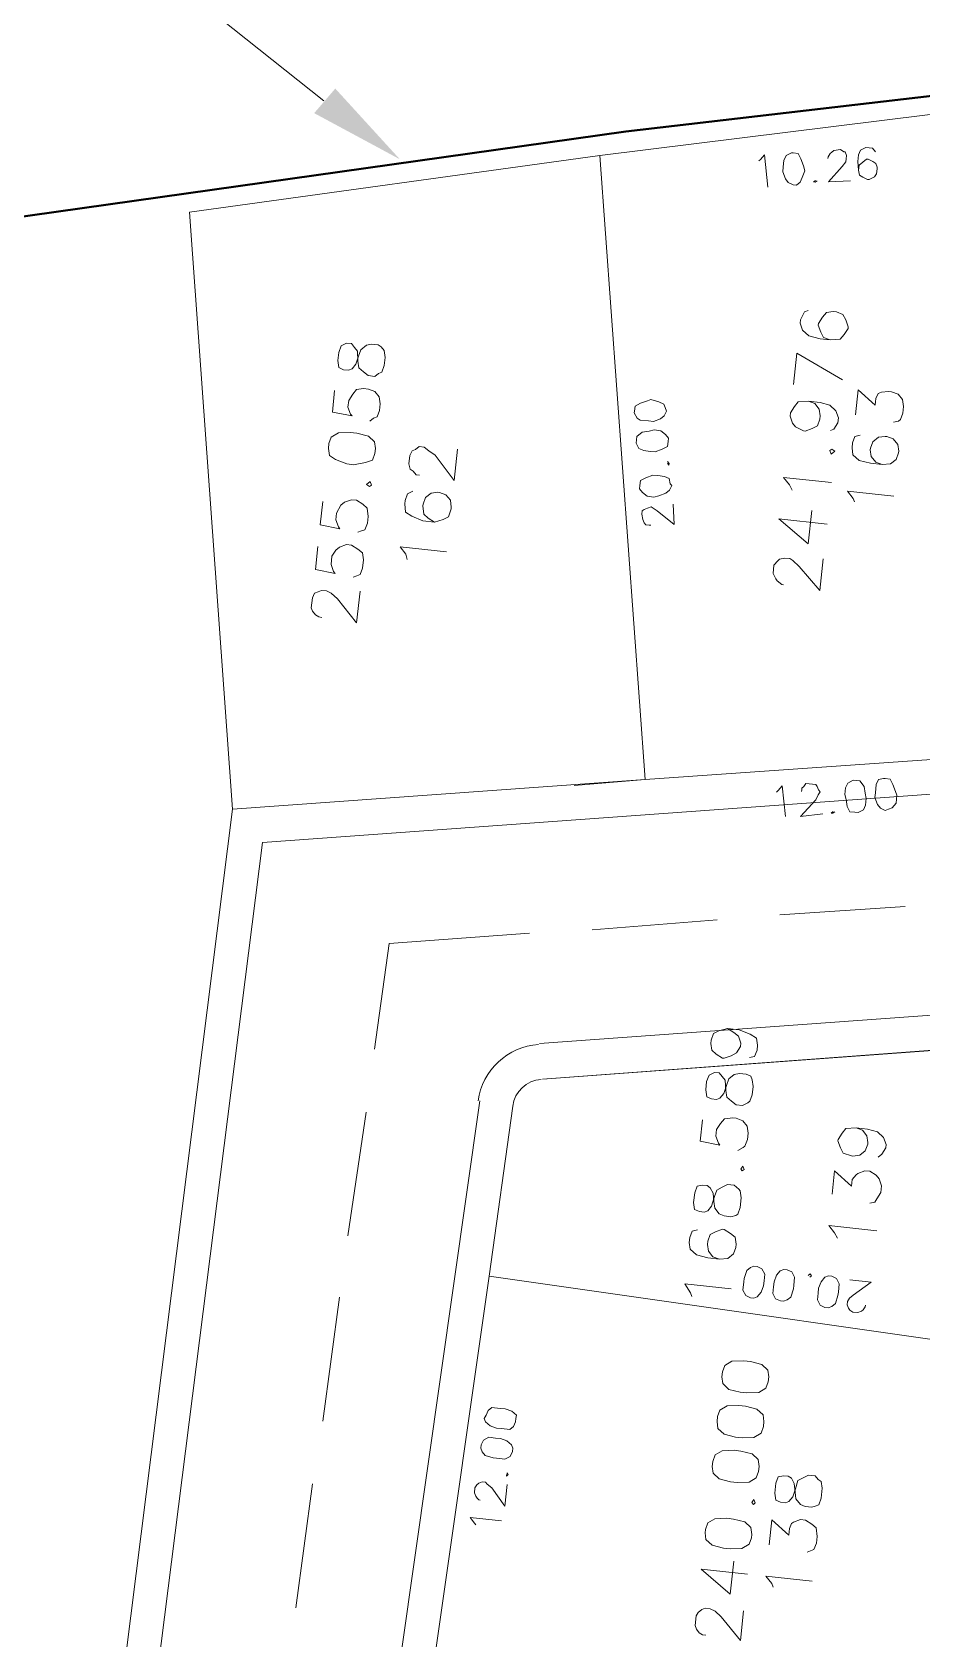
# Model space of a CAD drawing. Header units: metres. Extents: x -977055 to 805873, y -1033982 to 242021.
# Drawn here: x 2488.7 to 2517, y 1012.5 to 1063.7 of the extents above; entities that cross this region are included whole.
import ezdxf

# ---------------------------------------------------------------- set-up
doc = ezdxf.new("R2010")
doc.units = ezdxf.units.M
for name, color, linetype in [('PDF_acera', 7, 'Continuous'), ('PDF_areas por lote', 7, 'Continuous'), ('PDF_COTAS', 7, 'Continuous'), ('PDF_CVL_LOTIF', 7, 'Continuous'), ('PDF_linea de centro', 7, 'Continuous'), ('PDF_lote nuevo', 7, 'Continuous'), ('PDF_LOTES', 7, 'Continuous'), ('PDF_No. lotes', 7, 'Continuous'), ('PDF_Poligono Ceres', 7, 'Continuous'), ('PDF_texto', 7, 'Continuous')]:
    doc.layers.add(name, color=color, linetype=linetype)

# ---------------------------------------------------------------- blocks, each defined once
blk = doc.blocks.new('CALLE')
at = {"layer": 'PDF_acera', "lineweight": 9}
for points in [[(35.646912, -218.961792), (29.00016, -177.853536), (-1.608768, -95.552352), (-8.763552, -56.0952), (-56.814912, -55.206144), (-58.084992, -53.851392), (-56.222208, 0.592704)], [(-8.001504, -55.24848), (-56.433888, -54.359424), (-57.195936, -53.512704), (-55.333152, 0.550368)], [(-13.081824, -63.631008), (-7.154784, -96.3144), (-58.127328, -94.578624), (-59.397408, -93.223872), (-58.339008, -62.106912), (-56.984256, -60.836832), (-14.690592, -62.276256)], [(-13.97088, -63.800352), (-8.213184, -95.383008), (-20.151936, -94.959648)], [(-6.13872, -65.578464), (-6.477408, -63.800352)]]:
    blk.add_lwpolyline(points, dxfattribs=at)
blk.add_lwpolyline([(-19.093536, -62.995968), (-14.732928, -63.122976, -0.353000309), (-13.983447, -63.766451)], format="xyb", dxfattribs=at)
blk.add_arc((-14.754095, -63.906191), 1.672271, 10.2776983, 88.0499449, dxfattribs=at)
at = {"layer": 'PDF_areas por lote', "lineweight": 9}
for points in [[(-2.921184, -56.984256), (-2.921184, -56.899584), (-2.878848, -56.814912), (-2.794176, -56.73024), (-2.709504, -56.687904), (-2.455488, -56.687904), (-2.32848, -56.73024), (-2.286144, -56.814912), (-2.243808, -56.899584), (-2.243808, -57.026592), (-2.286144, -57.1536), (-2.413152, -57.322944), (-2.96352, -57.873312), (-2.159136, -57.873312)], [(-1.143072, -56.687904), (-1.735776, -56.687904), (-1.778112, -57.195936), (-1.735776, -57.1536), (-1.566432, -57.068928), (-1.354752, -57.068928), (-1.185408, -57.1536), (-1.100736, -57.238272), (-1.016064, -57.407616), (-1.016064, -57.534624), (-1.100736, -57.703968), (-1.185408, -57.830976), (-1.354752, -57.873312), (-1.566432, -57.873312), (-1.735776, -57.830976), (-1.778112, -57.746304), (-1.820448, -57.661632)], [(0, -56.687904), (-0.592704, -56.687904), (-0.63504, -57.195936), (-0.592704, -57.1536), (-0.42336, -57.068928), (-0.254016, -57.068928), (-0.042336, -57.1536), (0.042336, -57.238272), (0.127008, -57.407616), (0.127008, -57.534624), (0.042336, -57.703968), (-0.042336, -57.830976), (-0.254016, -57.873312), (-0.42336, -57.873312), (-0.592704, -57.830976), (-0.63504, -57.746304), (-0.677376, -57.661632)], [(2.836512, -56.687904), (2.286144, -56.687904), (2.243808, -57.195936), (2.286144, -57.1536), (2.455488, -57.068928), (2.624832, -57.068928), (2.794176, -57.1536), (2.921184, -57.238272), (2.96352, -57.407616), (2.96352, -57.534624), (2.921184, -57.703968), (2.794176, -57.830976), (2.624832, -57.873312), (2.455488, -57.873312), (2.286144, -57.830976), (2.243808, -57.746304), (2.159136, -57.661632)], [(-19.0512, -68.16096), (-18.966528, -68.118624), (-18.754848, -67.94928), (-18.754848, -69.134688)], [(-17.35776, -68.118624), (-17.400096, -67.991616), (-17.56944, -67.94928), (-17.696448, -67.94928), (-17.865792, -67.991616), (-17.9928, -68.16096), (-18.035136, -68.457312), (-18.035136, -68.753664), (-17.9928, -68.965344), (-17.865792, -69.092352), (-17.696448, -69.134688), (-17.611776, -69.134688), (-17.442432, -69.092352), (-17.35776, -68.965344), (-17.273088, -68.796), (-17.273088, -68.753664), (-17.35776, -68.58432), (-17.442432, -68.457312), (-17.611776, -68.414976), (-17.696448, -68.414976), (-17.865792, -68.457312), (-17.9928, -68.58432), (-18.035136, -68.753664)], [(-14.563584, -67.94928), (-15.113952, -67.94928), (-15.156288, -68.457312), (-15.113952, -68.414976), (-14.944608, -68.330304), (-14.775264, -68.330304), (-14.60592, -68.414976), (-14.478912, -68.499648), (-14.436576, -68.711328), (-14.436576, -68.796), (-14.478912, -68.965344), (-14.60592, -69.092352), (-14.775264, -69.134688), (-14.944608, -69.134688), (-15.113952, -69.092352), (-15.156288, -69.050016), (-15.24096, -68.923008)], [(-12.192768, -68.330304), (-12.27744, -68.499648), (-12.362112, -68.626656), (-12.531456, -68.711328), (-12.616128, -68.711328), (-12.785472, -68.626656), (-12.870144, -68.499648), (-12.954816, -68.330304), (-12.954816, -68.287968), (-12.870144, -68.118624), (-12.785472, -67.991616), (-12.616128, -67.94928), (-12.531456, -67.94928), (-12.362112, -67.991616), (-12.27744, -68.118624), (-12.192768, -68.330304), (-12.192768, -68.626656), (-12.27744, -68.923008), (-12.362112, -69.092352), (-12.531456, -69.134688), (-12.658464, -69.134688), (-12.827808, -69.092352), (-12.870144, -68.965344)], [(-0.84672, -68.541984), (-0.84672, -68.499648), (-0.762048, -68.37264), (-0.719712, -68.330304), (-0.592704, -68.245632), (-0.381024, -68.245632), (-0.254016, -68.330304), (-0.21168, -68.37264), (-0.169344, -68.499648), (-0.169344, -68.626656), (-0.21168, -68.711328), (-0.338688, -68.880672), (-0.889056, -69.473376), (-0.084672, -69.473376)], [(0.804384, -69.473376), (0.804384, -68.245632), (0.254016, -69.050016), (1.100736, -69.050016)], [(1.566432, -68.499648), (1.69344, -68.414976), (1.862784, -68.245632), (1.862784, -69.473376)], [(3.852576, -68.668992), (3.81024, -68.838336), (3.683232, -68.965344), (3.513888, -69.00768), (3.429216, -69.00768), (3.259872, -68.965344), (3.1752, -68.838336), (3.090528, -68.668992), (3.090528, -68.626656), (3.1752, -68.414976), (3.259872, -68.330304), (3.429216, -68.245632), (3.513888, -68.245632), (3.683232, -68.330304), (3.81024, -68.414976), (3.852576, -68.668992), (3.852576, -68.965344), (3.81024, -69.21936), (3.683232, -69.388704), (3.513888, -69.473376), (3.38688, -69.473376), (3.217536, -69.388704), (3.1752, -69.304032)], [(4.487616, -69.473376), (5.037984, -68.245632), (4.2336, -68.245632)], [(6.13872, -68.414976), (6.096384, -68.330304), (5.884704, -68.245632), (5.800032, -68.245632), (5.630688, -68.330304), (5.50368, -68.499648), (5.461344, -68.796), (5.461344, -69.050016), (5.50368, -69.304032), (5.630688, -69.388704), (5.800032, -69.473376), (5.842368, -69.473376), (6.011712, -69.388704), (6.13872, -69.304032), (6.181056, -69.134688), (6.181056, -69.050016), (6.13872, -68.880672), (6.011712, -68.796), (5.842368, -68.711328), (5.800032, -68.711328), (5.630688, -68.796), (5.50368, -68.880672), (5.461344, -69.050016)], [(-27.560736, -69.43104), (-27.560736, -69.346368), (-27.5184, -69.261696), (-27.433728, -69.177024), (-27.349056, -69.134688), (-27.09504, -69.134688), (-27.010368, -69.177024), (-26.925696, -69.261696), (-26.88336, -69.346368), (-26.88336, -69.473376), (-26.925696, -69.600384), (-27.052704, -69.769728), (-27.603072, -70.320096), (-26.841024, -70.320096)], [(-25.909632, -70.320096), (-25.909632, -69.134688), (-26.46, -69.939072), (-25.61328, -69.939072)]]:
    blk.add_lwpolyline(points, dxfattribs=at)
for points in [[(1.354752, -56.687904), (1.185408, -56.73024), (1.100736, -56.899584), (1.016064, -57.195936), (1.016064, -57.36528), (1.100736, -57.661632), (1.185408, -57.830976), (1.354752, -57.873312), (1.48176, -57.873312), (1.651104, -57.830976), (1.778112, -57.661632), (1.820448, -57.36528), (1.820448, -57.195936), (1.778112, -56.899584), (1.651104, -56.73024), (1.48176, -56.687904)], [(3.59856, -56.687904), (3.429216, -56.73024), (3.38688, -56.857248), (3.38688, -56.984256), (3.429216, -57.068928), (3.556224, -57.1536), (3.767904, -57.195936), (3.937248, -57.238272), (4.064256, -57.36528), (4.106592, -57.492288), (4.106592, -57.661632), (4.064256, -57.746304), (3.979584, -57.830976), (3.81024, -57.873312), (3.59856, -57.873312), (3.429216, -57.830976), (3.38688, -57.746304), (3.302208, -57.661632), (3.302208, -57.492288), (3.38688, -57.36528), (3.471552, -57.238272), (3.640896, -57.195936), (3.894912, -57.1536), (3.979584, -57.068928), (4.064256, -56.984256), (4.064256, -56.857248), (3.979584, -56.73024), (3.81024, -56.687904)], [(0.550368, -57.746304), (0.508032, -57.830976), (0.550368, -57.873312), (0.63504, -57.830976)], [(-16.680384, -67.94928), (-16.849728, -67.991616), (-16.892064, -68.118624), (-16.892064, -68.245632), (-16.849728, -68.330304), (-16.72272, -68.414976), (-16.468704, -68.457312), (-16.29936, -68.499648), (-16.214688, -68.626656), (-16.130016, -68.753664), (-16.130016, -68.923008), (-16.214688, -69.050016), (-16.257024, -69.092352), (-16.426368, -69.134688), (-16.680384, -69.134688), (-16.849728, -69.092352), (-16.892064, -69.050016), (-16.9344, -68.923008), (-16.9344, -68.753664), (-16.892064, -68.626656), (-16.765056, -68.499648), (-16.595712, -68.457312), (-16.384032, -68.414976), (-16.257024, -68.330304), (-16.214688, -68.245632), (-16.214688, -68.118624), (-16.257024, -67.991616), (-16.426368, -67.94928)], [(-13.801536, -67.94928), (-13.97088, -67.991616), (-14.013216, -68.118624), (-14.013216, -68.245632), (-13.97088, -68.330304), (-13.843872, -68.414976), (-13.632192, -68.457312), (-13.462848, -68.499648), (-13.33584, -68.626656), (-13.293504, -68.753664), (-13.293504, -68.923008), (-13.33584, -69.050016), (-13.420512, -69.092352), (-13.589856, -69.134688), (-13.801536, -69.134688), (-13.97088, -69.092352), (-14.013216, -69.050016), (-14.097888, -68.923008), (-14.097888, -68.753664), (-14.013216, -68.626656), (-13.928544, -68.499648), (-13.7592, -68.457312), (-13.505184, -68.414976), (-13.420512, -68.330304), (-13.33584, -68.245632), (-13.33584, -68.118624), (-13.420512, -67.991616), (-13.589856, -67.94928)], [(-24.97824, -69.134688), (-25.147584, -69.177024), (-25.274592, -69.346368), (-25.316928, -69.64272), (-25.316928, -69.812064), (-25.274592, -70.108416), (-25.147584, -70.27776), (-24.97824, -70.320096), (-24.893568, -70.320096), (-24.724224, -70.27776), (-24.597216, -70.108416), (-24.55488, -69.812064), (-24.55488, -69.64272), (-24.597216, -69.346368), (-24.724224, -69.177024), (-24.893568, -69.134688)], [(-23.2848, -69.134688), (-23.454144, -69.177024), (-23.581152, -69.346368), (-23.623488, -69.64272), (-23.623488, -69.812064), (-23.581152, -70.108416), (-23.454144, -70.27776), (-23.2848, -70.320096), (-23.157792, -70.320096), (-22.988448, -70.27776), (-22.86144, -70.108416), (-22.819104, -69.812064), (-22.819104, -69.64272), (-22.86144, -69.346368), (-22.988448, -69.177024), (-23.157792, -69.134688)], [(-22.141728, -69.134688), (-22.311072, -69.177024), (-22.43808, -69.346368), (-22.480416, -69.64272), (-22.480416, -69.812064), (-22.43808, -70.108416), (-22.311072, -70.27776), (-22.141728, -70.320096), (-22.01472, -70.320096), (-21.845376, -70.27776), (-21.718368, -70.108416), (-21.676032, -69.812064), (-21.676032, -69.64272), (-21.718368, -69.346368), (-21.845376, -69.177024), (-22.01472, -69.134688)], [(-20.998656, -69.134688), (-21.168, -69.177024), (-21.295008, -69.346368), (-21.337344, -69.64272), (-21.337344, -69.812064), (-21.295008, -70.108416), (-21.168, -70.27776), (-20.998656, -70.320096), (-20.871648, -70.320096), (-20.702304, -70.27776), (-20.575296, -70.108416), (-20.53296, -69.812064), (-20.53296, -69.64272), (-20.575296, -69.346368), (-20.702304, -69.177024), (-20.871648, -69.134688)], [(-15.706656, -69.050016), (-15.748992, -69.092352), (-15.706656, -69.134688), (-15.621984, -69.092352)], [(2.667168, -69.346368), (2.582496, -69.388704), (2.667168, -69.473376), (2.709504, -69.388704)], [(-24.089184, -70.235424), (-24.13152, -70.27776), (-24.089184, -70.320096), (-24.004512, -70.27776)]]:
    blk.add_lwpolyline(points, close=True, dxfattribs=at)
at = {"layer": 'PDF_COTAS', "lineweight": 9}
for points in [[(-25.4016, -63.334656), (-25.359264, -63.29232), (-25.232256, -63.165312), (-25.232256, -63.969696)], [(-24.76656, -63.376992), (-24.76656, -63.334656), (-24.724224, -63.29232), (-24.681888, -63.249984), (-24.597216, -63.207648), (-24.470208, -63.207648), (-24.385536, -63.249984), (-24.3432, -63.29232), (-24.300864, -63.376992), (-24.300864, -63.461664), (-24.3432, -63.504), (-24.427872, -63.631008), (-24.851232, -64.012032), (-24.300864, -64.012032)], [(-24.046848, -63.969696), (-24.089184, -63.969696), (-24.046848, -64.012032), (-24.004512, -63.969696)], [(0.296352, -65.028096), (0.296352, -64.98576), (0.296352, -64.901088), (0.338688, -64.858752), (0.42336, -64.816416), (0.550368, -64.77408), (0.63504, -64.77408), (0.677376, -64.816416), (0.719712, -64.901088), (0.762048, -64.98576), (0.719712, -65.070432), (0.677376, -65.155104), (0.381024, -65.6208), (0.889056, -65.536128)], [(1.90512, -65.282112), (1.862784, -65.324448), (1.90512, -65.324448), (1.947456, -65.282112)], [(9.779616, -66.763872), (9.821952, -66.806208), (9.94896, -66.89088), (9.144576, -67.060224)], [(9.440928, -68.245632), (9.398592, -68.203296), (9.398592, -68.245632), (9.440928, -68.287968)], [(10.033632, -68.499648), (10.075968, -68.499648), (10.16064, -68.541984), (10.202976, -68.58432), (10.245312, -68.626656), (10.287648, -68.796), (10.245312, -68.880672), (10.245312, -68.923008), (10.16064, -68.965344), (10.075968, -68.965344), (9.991296, -68.965344), (9.864288, -68.880672), (9.440928, -68.58432), (9.5256, -69.134688)], [(-6.096384, -68.923008), (-6.054048, -68.965344), (-5.92704, -69.050016), (-6.689088, -69.21936)], [(10.329984, -69.685056), (10.414656, -69.600384), (10.414656, -69.515712), (10.414656, -69.43104), (10.329984, -69.304032), (10.202976, -69.261696), (10.033632, -69.261696), (9.821952, -69.304032), (9.694944, -69.346368), (9.652608, -69.43104), (9.610272, -69.558048), (9.610272, -69.600384), (9.694944, -69.727392), (9.779616, -69.769728), (9.906624, -69.769728), (9.94896, -69.769728), (10.033632, -69.727392), (10.075968, -69.64272), (10.118304, -69.515712), (10.118304, -69.473376), (10.033632, -69.388704), (9.94896, -69.304032), (9.821952, -69.304032)], [(-6.011712, -69.558048), (-5.969376, -69.558048), (-5.92704, -69.558048), (-5.884704, -69.600384), (-5.800032, -69.64272), (-5.800032, -69.812064), (-5.800032, -69.896736), (-5.842368, -69.939072), (-5.92704, -69.981408), (-5.969376, -70.023744), (-6.054048, -69.981408), (-6.181056, -69.939072), (-6.646752, -69.600384), (-6.519744, -70.150752)], [(-6.435072, -70.404768), (-6.477408, -70.362432), (-6.477408, -70.404768), (-6.435072, -70.447104)], [(-18.246816, -71.082144), (-18.20448, -71.12448), (-18.162144, -71.082144), (-18.20448, -71.039808)], [(-18.797184, -72.563904), (-18.83952, -72.563904), (-18.924192, -72.521568), (-18.966528, -72.479232), (-19.008864, -72.39456), (-19.008864, -72.267552), (-18.966528, -72.18288), (-18.924192, -72.140544), (-18.83952, -72.098208), (-18.754848, -72.098208), (-18.670176, -72.140544), (-18.585504, -72.225216), (-18.20448, -72.648576), (-18.20448, -72.098208)]]:
    blk.add_lwpolyline(points, dxfattribs=at)
for points in [[(-23.454144, -63.249984), (-23.538816, -63.29232), (-23.623488, -63.376992), (-23.665824, -63.588672), (-23.665824, -63.673344), (-23.665824, -63.885024), (-23.581152, -64.012032), (-23.454144, -64.054368), (-23.369472, -64.054368), (-23.2848, -64.012032), (-23.200128, -63.885024), (-23.157792, -63.71568), (-23.157792, -63.588672), (-23.157792, -63.419328), (-23.242464, -63.29232), (-23.369472, -63.249984)], [(-22.692096, -63.249984), (-22.776768, -63.29232), (-22.86144, -63.419328), (-22.903776, -63.588672), (-22.903776, -63.71568), (-22.903776, -63.92736), (-22.819104, -64.012032), (-22.692096, -64.054368), (-22.607424, -64.054368), (-22.522752, -64.054368), (-22.43808, -63.92736), (-22.395744, -63.758016), (-22.395744, -63.631008), (-22.395744, -63.419328), (-22.480416, -63.334656), (-22.607424, -63.29232)], [(3.090528, -64.308384), (2.96352, -64.393056), (2.921184, -64.477728), (2.921184, -64.689408), (2.921184, -64.816416), (3.005856, -64.98576), (3.090528, -65.070432), (3.217536, -65.112768), (3.302208, -65.070432), (3.38688, -65.028096), (3.429216, -64.901088), (3.471552, -64.689408), (3.429216, -64.604736), (3.344544, -64.435392), (3.259872, -64.308384), (3.132864, -64.308384)], [(1.185408, -64.647072), (1.100736, -64.731744), (1.016064, -64.858752), (1.016064, -65.028096), (1.0584, -65.155104), (1.143072, -65.324448), (1.227744, -65.40912), (1.354752, -65.451456), (1.397088, -65.40912), (1.524096, -65.366784), (1.566432, -65.239776), (1.566432, -65.070432), (1.566432, -64.943424), (1.48176, -64.77408), (1.397088, -64.647072), (1.27008, -64.647072)], [(2.32848, -64.435392), (2.201472, -64.520064), (2.159136, -64.647072), (2.159136, -64.816416), (2.159136, -64.943424), (2.243808, -65.112768), (2.32848, -65.239776), (2.455488, -65.239776), (2.54016, -65.239776), (2.624832, -65.155104), (2.709504, -65.028096), (2.709504, -64.858752), (2.667168, -64.731744), (2.624832, -64.5624), (2.497824, -64.435392), (2.413152, -64.435392)], [(10.075968, -67.568256), (9.991296, -67.441248), (9.864288, -67.398912), (9.694944, -67.398912), (9.567936, -67.398912), (9.398592, -67.483584), (9.31392, -67.568256), (9.271584, -67.695264), (9.271584, -67.779936), (9.356256, -67.864608), (9.483264, -67.906944), (9.652608, -67.94928), (9.779616, -67.906944), (9.94896, -67.822272), (10.075968, -67.7376), (10.075968, -67.610592)], [(-18.924192, -69.727392), (-18.881856, -69.812064), (-18.754848, -69.896736), (-18.585504, -69.939072), (-18.458496, -69.939072), (-18.289152, -69.939072), (-18.162144, -69.8544), (-18.119808, -69.727392), (-18.119808, -69.64272), (-18.162144, -69.558048), (-18.246816, -69.473376), (-18.458496, -69.43104), (-18.543168, -69.43104), (-18.754848, -69.43104), (-18.881856, -69.515712), (-18.924192, -69.64272)], [(-18.924192, -70.48944), (-18.881856, -70.574112), (-18.797184, -70.658784), (-18.585504, -70.70112), (-18.500832, -70.70112), (-18.289152, -70.70112), (-18.162144, -70.616448), (-18.119808, -70.48944), (-18.119808, -70.404768), (-18.162144, -70.320096), (-18.289152, -70.235424), (-18.458496, -70.193088), (-18.585504, -70.193088), (-18.754848, -70.193088), (-18.881856, -70.27776), (-18.924192, -70.404768)], [(-5.588352, -70.828128), (-5.673024, -70.70112), (-5.800032, -70.658784), (-5.969376, -70.658784), (-6.096384, -70.70112), (-6.265728, -70.743456), (-6.392736, -70.828128), (-6.392736, -70.955136), (-6.392736, -71.039808), (-6.308064, -71.166816), (-6.181056, -71.209152), (-6.011712, -71.209152), (-5.884704, -71.166816), (-5.71536, -71.12448), (-5.588352, -70.997472), (-5.588352, -70.9128)], [(-18.966528, -71.632512), (-18.924192, -71.717184), (-18.83952, -71.801856), (-18.62784, -71.844192), (-18.543168, -71.844192), (-18.331488, -71.844192), (-18.20448, -71.75952), (-18.162144, -71.632512), (-18.162144, -71.54784), (-18.20448, -71.463168), (-18.331488, -71.378496), (-18.500832, -71.33616), (-18.62784, -71.33616), (-18.797184, -71.33616), (-18.924192, -71.420832), (-18.966528, -71.54784)], [(-5.461344, -71.590176), (-5.50368, -71.463168), (-5.630688, -71.420832), (-5.842368, -71.420832), (-5.969376, -71.420832), (-6.13872, -71.505504), (-6.223392, -71.590176), (-6.265728, -71.717184), (-6.223392, -71.801856), (-6.181056, -71.886528), (-6.054048, -71.9712), (-5.842368, -71.9712), (-5.757696, -71.928864), (-5.588352, -71.844192), (-5.461344, -71.75952), (-5.461344, -71.632512)]]:
    blk.add_lwpolyline(points, close=True, dxfattribs=at)
at = {"layer": 'PDF_CVL_LOTIF', "lineweight": 9}
blk.add_lwpolyline([(-13.983447, -63.766451, 0.353000309), (-14.732928, -63.122976), (-19.093536, -62.995968), (-19.643904, -78.998976), (-11.134368, -79.295328), (-13.97088, -63.800352)], format="xyb", dxfattribs=at)
at = {"layer": 'PDF_linea de centro', "lineweight": 9}
for points in [[(-24.808896, -59.101056), (-27.984096, -59.016384)], [(-20.024928, -59.2704), (-23.200128, -59.185728)], [(-15.283296, -59.439744), (-18.458496, -59.312736)], [(-10.329984, -63.08064), (-10.965024, -59.566752), (-13.674528, -59.48208)], [(-9.483264, -67.779936), (-10.075968, -64.647072)], [(-8.636544, -72.479232), (-9.186912, -69.346368)]]:
    blk.add_lwpolyline(points, dxfattribs=at)
at = {"layer": 'PDF_lote nuevo', "lineweight": 9}
blk.add_lwpolyline([(6.943104, -52.538976), (-8.001504, -55.24848), (-6.13872, -65.578464), (9.483264, -62.741952)], close=True, dxfattribs=at)
at = {"layer": 'PDF_LOTES', "lineweight": 20}
for points in [[(6.943104, -52.538976), (-8.001504, -55.24848), (-6.13872, -65.578464), (9.483264, -62.741952)], [(-29.21184, -78.660288), (-19.643904, -78.998976), (-19.093536, -62.995968), (-28.661472, -62.65728)], [(9.483264, -62.741952), (-6.13872, -65.578464), (-4.44528, -75.019392), (11.684736, -72.098208)]]:
    blk.add_lwpolyline(points, close=True, dxfattribs=at)
blk.add_lwpolyline([(-13.983447, -63.766451, 0.353000309), (-14.732928, -63.122976), (-19.093536, -62.995968), (-19.643904, -78.998976), (-11.134368, -79.295328), (-13.97088, -63.800352)], format="xyb", dxfattribs=at)
at = {"layer": 'PDF_No. lotes', "lineweight": 20}
for points in [[(-1.227744, -58.974048), (-1.100736, -58.931712), (-0.931392, -58.762368), (-0.931392, -59.947776)], [(0.508032, -58.931712), (0.42336, -58.804704), (0.254016, -58.762368), (0.169344, -58.762368), (-0.042336, -58.804704), (-0.127008, -58.974048), (-0.21168, -59.2704), (-0.21168, -59.566752), (-0.127008, -59.778432), (-0.042336, -59.90544), (0.169344, -59.947776), (0.21168, -59.947776), (0.381024, -59.90544), (0.508032, -59.778432), (0.550368, -59.609088), (0.550368, -59.566752), (0.508032, -59.397408), (0.381024, -59.2704), (0.21168, -59.228064), (0.169344, -59.228064), (-0.042336, -59.2704), (-0.127008, -59.397408), (-0.21168, -59.566752)], [(0.931392, -59.05872), (0.931392, -58.974048), (1.016064, -58.889376), (1.0584, -58.804704), (1.185408, -58.762368), (1.397088, -58.762368), (1.524096, -58.804704), (1.566432, -58.889376), (1.651104, -58.974048), (1.651104, -59.101056), (1.566432, -59.228064), (1.48176, -59.397408), (0.889056, -59.947776), (1.69344, -59.947776)], [(1.439424, -70.108416), (1.524096, -70.06608), (1.69344, -69.896736), (1.69344, -71.082144)], [(3.132864, -70.06608), (3.090528, -69.939072), (2.921184, -69.896736), (2.794176, -69.896736), (2.624832, -69.939072), (2.497824, -70.108416), (2.455488, -70.404768), (2.455488, -70.70112), (2.497824, -70.9128), (2.624832, -71.039808), (2.794176, -71.082144), (2.836512, -71.082144), (3.005856, -71.039808), (3.132864, -70.9128), (3.1752, -70.743456), (3.1752, -70.70112), (3.132864, -70.531776), (3.005856, -70.404768), (2.836512, -70.362432), (2.794176, -70.362432), (2.624832, -70.404768), (2.497824, -70.531776), (2.455488, -70.70112)], [(3.640896, -69.896736), (4.275936, -69.896736), (3.937248, -70.362432), (4.106592, -70.362432), (4.2336, -70.404768), (4.275936, -70.48944), (4.318272, -70.658784), (4.318272, -70.743456), (4.275936, -70.9128), (4.148928, -71.039808), (3.979584, -71.082144), (3.81024, -71.082144), (3.640896, -71.039808), (3.59856, -70.997472), (3.556224, -70.870464)], [(-26.163648, -70.997472), (-26.078976, -70.955136), (-25.909632, -70.785792), (-25.909632, -71.9712)], [(-25.105248, -70.785792), (-24.470208, -70.785792), (-24.808896, -71.251488), (-24.639552, -71.251488), (-24.512544, -71.293824), (-24.470208, -71.33616), (-24.385536, -71.505504), (-24.385536, -71.632512), (-24.470208, -71.801856), (-24.55488, -71.928864), (-24.76656, -71.9712), (-24.935904, -71.9712), (-25.105248, -71.928864), (-25.147584, -71.844192), (-25.18992, -71.75952)], [(-17.188416, -71.674848), (-17.061408, -71.590176), (-16.892064, -71.420832), (-16.892064, -72.648576)], [(-16.08768, -71.420832), (-15.494976, -71.420832), (-15.833664, -71.886528), (-15.66432, -71.886528), (-15.537312, -71.9712), (-15.494976, -72.013536), (-15.410304, -72.18288), (-15.410304, -72.309888), (-15.494976, -72.479232), (-15.579648, -72.563904), (-15.748992, -72.648576), (-15.918336, -72.648576), (-16.08768, -72.563904), (-16.172352, -72.521568), (-16.214688, -72.39456)], [(-14.351904, -71.844192), (-14.39424, -72.013536), (-14.521248, -72.140544), (-14.690592, -72.18288), (-14.732928, -72.18288), (-14.902272, -72.140544), (-15.02928, -72.013536), (-15.071616, -71.844192), (-15.071616, -71.801856), (-15.02928, -71.590176), (-14.902272, -71.505504), (-14.732928, -71.420832), (-14.690592, -71.420832), (-14.521248, -71.505504), (-14.39424, -71.590176), (-14.351904, -71.844192), (-14.351904, -72.140544), (-14.39424, -72.39456), (-14.521248, -72.563904), (-14.690592, -72.648576), (-14.775264, -72.648576), (-14.944608, -72.563904), (-15.02928, -72.479232)]]:
    blk.add_lwpolyline(points, dxfattribs=at)
blk.add_lwpolyline([(-23.792832, -70.785792), (-23.962176, -70.828128), (-24.004512, -70.955136), (-24.004512, -71.082144), (-23.962176, -71.166816), (-23.835168, -71.251488), (-23.623488, -71.293824), (-23.411808, -71.33616), (-23.327136, -71.463168), (-23.242464, -71.590176), (-23.242464, -71.75952), (-23.327136, -71.844192), (-23.369472, -71.928864), (-23.538816, -71.9712), (-23.792832, -71.9712), (-23.962176, -71.928864), (-24.004512, -71.844192), (-24.046848, -71.75952), (-24.046848, -71.590176), (-24.004512, -71.463168), (-23.877504, -71.33616), (-23.70816, -71.293824), (-23.49648, -71.251488), (-23.369472, -71.166816), (-23.327136, -71.082144), (-23.327136, -70.955136), (-23.369472, -70.828128), (-23.538816, -70.785792)], close=True, dxfattribs=at)
at = {"layer": 'PDF_Poligono Ceres', "lineweight": 40}
blk.add_lwpolyline([(-194.914944, 12.616128), (-163.035936, 9.440928), (-131.156928, 6.98544), (-107.364096, 4.064256), (-99.320256, 3.513888), (-82.470528, 2.75184), (-67.441248, 1.0584), (-46.738944, 0.254016), (-22.819104, 0.63504), (0, 0), (0.804384, -14.267232), (2.582496, -27.137376), (2.709504, -32.260032), (6.265728, -47.882016), (10.16064, -63.334656), (13.54752, -78.236928), (16.595712, -94.028256)], dxfattribs=at)
at = {"layer": 'PDF_texto', "lineweight": 9}
blk.add_lwpolyline([(10.118304, -55.629504), (12.827808, -51.353568), (20.151936, -51.353568)], dxfattribs=at)
at = {"layer": 'PDF_texto', "transparency": 33554559}
blk.add_solid([(10.456992, -55.88352), (8.848224, -57.703968), (9.779616, -55.417824)], dxfattribs=at)

msp = doc.modelspace()

# ---------------------------------------------------------------- block references
at = {"xscale": 1.255773352820658, "yscale": 1.255773352820658, "zscale": 1.255773352820658, "rotation": 83.85573648860341}
msp.add_blockref('CALLE', (2427.15058, 1056.36283, 1015.371), dxfattribs=at)

doc.saveas('drawing.dxf')
